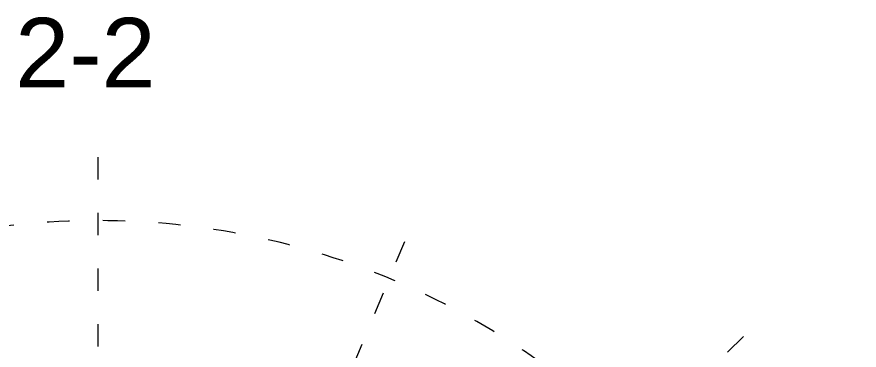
# Model space of a CAD drawing. Header units: millimetres. Extents: x 542654 to 551203, y 315718 to 321804.
# Drawn here: x 545239.9 to 545693.9, y 318337.9 to 318517.5 of the extents above; entities that cross this region are included whole.
import ezdxf

# ---------------------------------------------------------------- set-up
doc = ezdxf.new("R2010")
doc.units = ezdxf.units.MM
doc.linetypes.add('ACAD_ISO03W100', pattern=[30, 12, -18])
doc.layers.add('cad-block.com', color=250, linetype='Continuous')
doc.styles.get("Standard").update_dxf_attribs({"font": 'arial.ttf'})

msp = doc.modelspace()

# ---------------------------------------------------------------- linework, layer by layer
at = {"layer": 'cad-block.com', "color": 18, "linetype": 'ACAD_ISO03W100', "lineweight": 15, "true_color": 0x000000}
for points in [[(545283.65, 317889.86), (545283.65, 318458.6)], [(545283.65, 317997.39), (545450.18, 318399.43)], [(545283.65, 317997.39), (545631.94, 318345.68)]]:
    msp.add_lwpolyline(points, dxfattribs=at)
msp.add_arc((545283.65, 317997.39), 410.29, 0, 180, dxfattribs=at)

# ---------------------------------------------------------------- texts
at = {"layer": 'cad-block.com', "color": 18, "lineweight": 15, "true_color": 0x000000, "insert": (545314.71, 318516.92), "char_height": 37.5, "width": 581.3548, "attachment_point": 3}
msp.add_mtext('{\\fArial|b0|i0|c0|p34;2-2}', dxfattribs=at)

doc.saveas('drawing.dxf')
